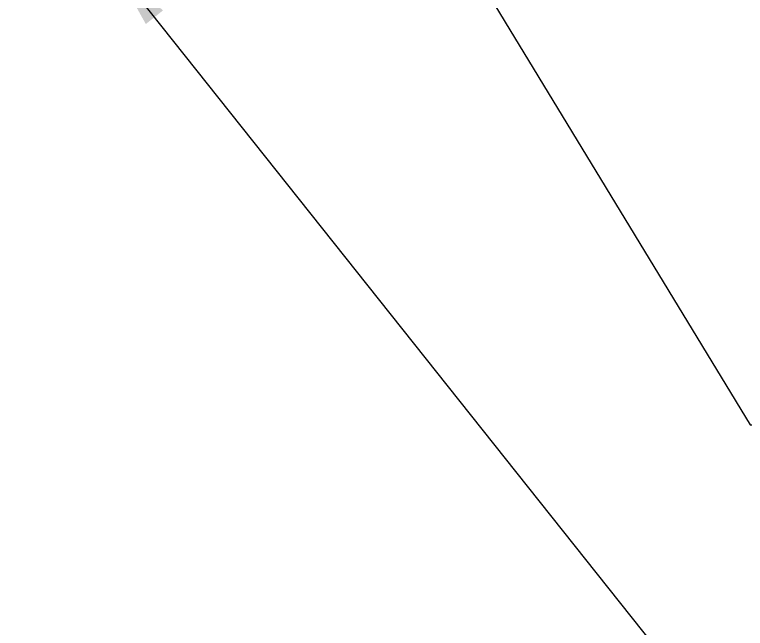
# Model space of a CAD drawing. Extents: x 10170 to 11010, y -16669 to -16075.
# Drawn here: x 10571.53 to 10598.95, y -16309.96 to -16286.91 of the extents above; entities that cross this region are included whole.
import ezdxf

# ---------------------------------------------------------------- set-up
doc = ezdxf.new("R2010")
doc.units = 0
doc.header["$MEASUREMENT"] = 0
doc.layers.get('0').update_dxf_attribs({"linetype": 'CONTINUOUS'})
doc.styles.add('ROMANS', font='Gulim.ttf')
doc.dimstyles.new('STANDARD$7', dxfattribs={"dimtxt": 3.5, "dimasz": 2.5, "dimexe": 0.3, "dimexo": 0.5, "dimgap": 0.8, "dimtad": 3, "dimlfac": 0.5, "dimdsep": 46, "dimtxsty": 'ROMANS', "dimcen": 0, "dimclrd": 2, "dimclre": 2, "dimclrt": 4, "dimadec": 0, "dimazin": 0, "dimtfac": 1, "dimtmove": 0, "dimatfit": 3, "dimfxl": 0, "dimtolj": 1, "dimarcsym": 0})

msp = doc.modelspace()

# ---------------------------------------------------------------- leaders
at = {"annotation_type": 0, "has_hookline": 1, "hookline_direction": 0, "text_width": 4.68375}
msp.add_leader([(10586.28468, -16281.19569), (10599.13431, -16302.3174), (10601.63431, -16302.3174)], dimstyle='STANDARD$7', override={"dimgap": 0.8, "dimtad": 0}, dxfattribs=at)
at = {"color": 4, "annotation_type": 0, "has_hookline": 1, "hookline_direction": 0}
for points, text_width in [([(10575.22196, -16285.05689), (10597.84428, -16313.52512), (10600.34428, -16313.52512)], 5.253), ([(10560.20689, -16292.17729), (10575.92413, -16322.76823), (10578.42413, -16322.76823)], 4.65379), ([(10546.53108, -16305.5696), (10576.26708, -16336.47039), (10578.76708, -16336.47039)], 4.66378)]:
    msp.add_leader(points, dimstyle='STANDARD$7', override={"dimgap": 0.8, "dimtad": 0}, dxfattribs=dict(at, text_width=text_width))

doc.saveas('drawing.dxf')
